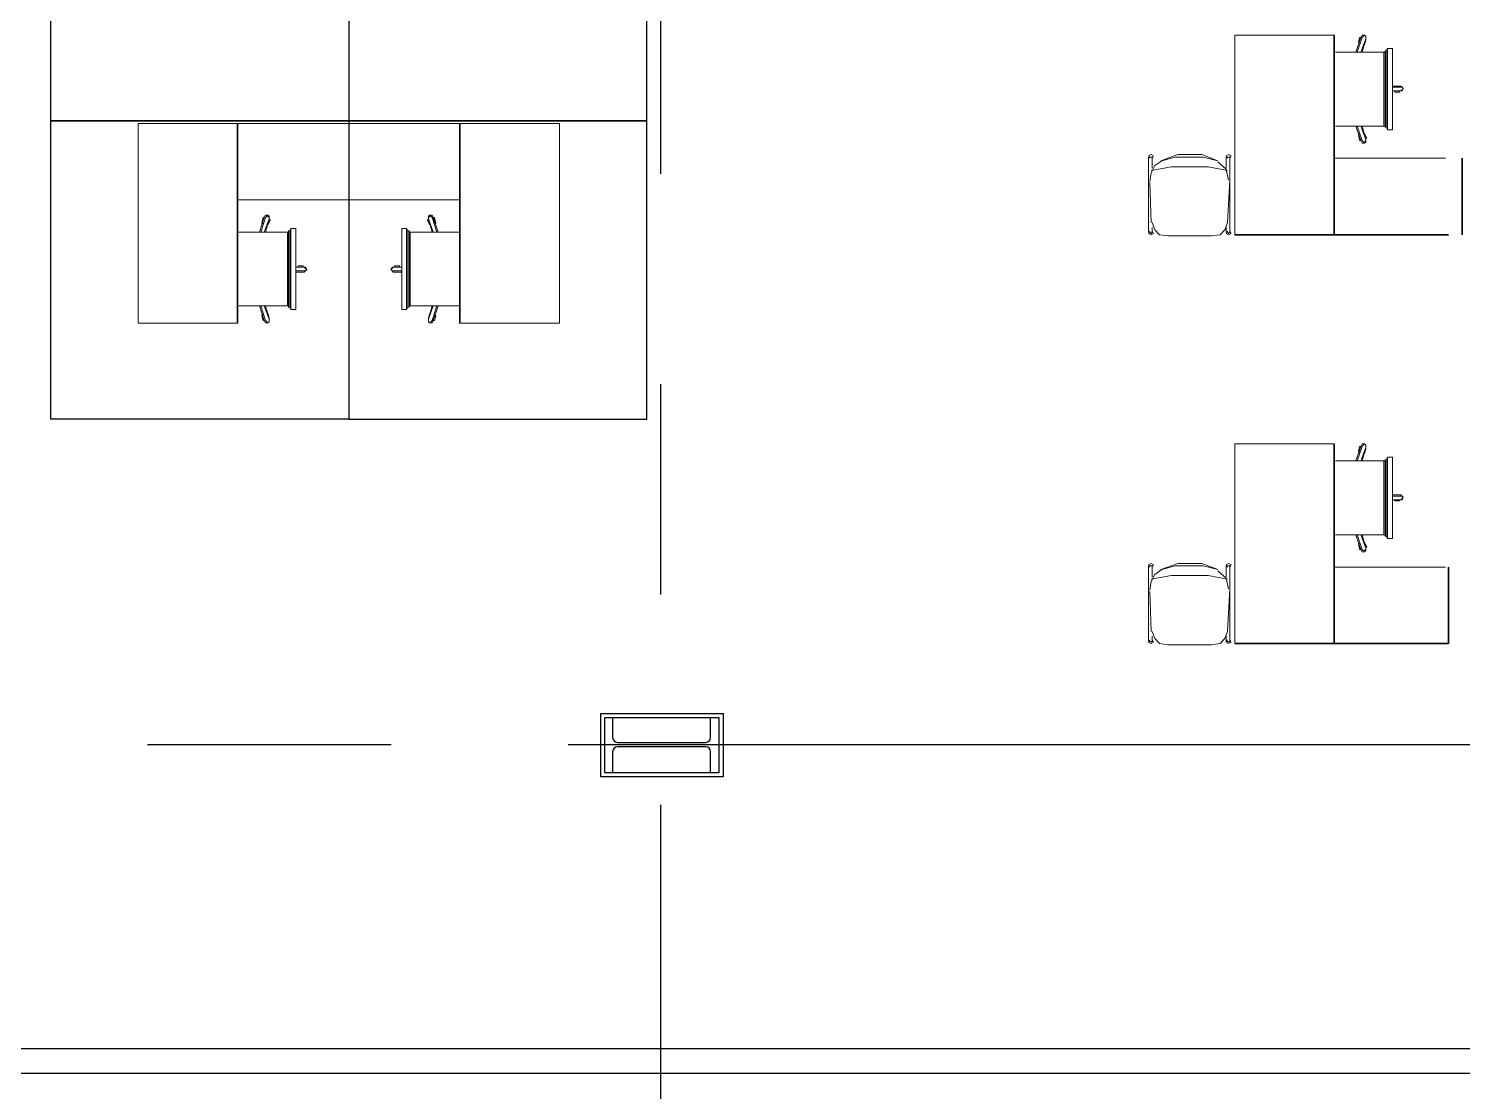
# Model space of a CAD drawing. Header units: millimetres. Extents: x 2148 to 2681, y 758 to 986.
# Drawn here: x 2606.09 to 2610.419, y 925.923 to 929.131 of the extents above; entities that cross this region are included whole.
import ezdxf

# ---------------------------------------------------------------- set-up
doc = ezdxf.new("R2010")
doc.units = ezdxf.units.MM
doc.linetypes.add('CENTER2', pattern=[28.575, 19.05, -3.175, 3.175, -3.175])
for name, color, linetype in [('at_Entity', 7, 'Continuous'), ('COLUMN', 7, 'Continuous'), ('D', 1, 'Continuous'), ('DR', 7, 'Continuous'), ('S-COLS', 6, 'Continuous'), ('S_GRID LINES', 252, 'Continuous')]:
    doc.layers.add(name, color=color, linetype=linetype)

msp = doc.modelspace()

# ---------------------------------------------------------------- linework, layer by layer
at = {"layer": 'at_Entity', "color": 0, "lineweight": 15}
for p, q in [((2609.7315107, 929.1114867, 0), (2610.0316298, 929.1114867, 0)), ((2609.7315107, 929.1114867, 0), (2609.7315107, 928.5087681, 0)), ((2610.1121501, 929.1037372, 0), (2610.0975101, 929.0598172, 0)), ((2610.1158099, 929.1037372, 0), (2610.1011699, 929.0598172, 0)), ((2610.1084896, 929.1037372, 0), (2610.1048297, 929.0890972, 0)), ((2610.1121501, 929.1037372, 0), (2610.1084896, 929.1037372, 0)), ((2610.1158099, 929.1110569, 0), (2610.1121501, 929.1037372, 0)), ((2610.1121501, 929.0598172, 0), (2610.1267901, 929.1000774, 0)), ((2610.1231296, 929.1110569, 0), (2610.1158099, 929.1110569, 0)), ((2610.1194697, 929.1073971, 0), (2610.1158099, 929.1037372, 0)), ((2610.1267901, 929.1000774, 0), (2610.1158099, 929.0598172, 0)), ((2610.1231296, 929.1110569, 0), (2610.1194697, 929.1073971, 0)), ((2610.1267901, 929.1073971, 0), (2610.1231296, 929.1110569, 0)), ((2610.1267901, 929.1073971, 0), (2610.1231296, 929.1110569, 0)), ((2610.1231296, 929.0817775, 0), (2610.1267901, 929.0964175, 0)), ((2610.1267901, 929.1000774, 0), (2610.1267901, 929.1073971, 0)), ((2610.1267901, 929.1037372, 0), (2610.1267901, 929.1073971, 0)), ((2610.1267901, 929.0964175, 0), (2610.1267901, 929.1000774, 0)), ((2610.1816896, 929.0598172, 0), (2610.0352902, 929.0598172, 0)), ((2610.1048297, 929.0890972, 0), (2610.1084896, 929.0854374, 0)), ((2610.1194697, 929.0817775, 0), (2610.1231296, 929.0817775, 0)), ((2610.18535, 929.0598172, 0), (2610.1816896, 929.0598172, 0)), ((2610.1816896, 929.0598172, 0), (2610.1816896, 928.8365574, 0)), ((2610.1890099, 929.0634771, 0), (2610.18535, 929.0634771, 0)), ((2610.18535, 929.0634771, 0), (2610.18535, 928.8328976, 0)), ((2610.18535, 929.0561574, 0), (2610.18535, 929.0598172, 0)), ((2610.1926697, 929.0707974, 0), (2610.1890099, 929.0634771, 0)), ((2610.1890099, 929.0634771, 0), (2610.1890099, 928.8328976, 0)), ((2610.1963296, 929.0707974, 0), (2610.1926697, 929.0707974, 0)), ((2610.1926697, 929.0707974, 0), (2610.1926697, 928.8255779, 0)), ((2610.1963296, 929.0707974, 0), (2610.1999894, 929.0707974, 0)), ((2610.2073097, 929.0707974, 0), (2610.1999894, 929.0707974, 0)), ((2610.2073097, 929.0634771, 0), (2610.2073097, 929.0707974, 0)), ((2610.2073097, 928.8328976, 0), (2610.2073097, 929.0634771, 0)), ((2610.2329299, 928.9573373, 0), (2610.2073097, 928.9573373, 0)), ((2610.2329299, 928.9536774, 0), (2610.2073097, 928.9536774, 0)), ((2610.2073097, 928.9426973, 0), (2610.2329299, 928.9426973, 0)), ((2610.2329299, 928.9426973, 0), (2610.2073097, 928.9426973, 0)), ((2610.2292694, 928.9573373, 0), (2610.2146294, 928.9573373, 0)), ((2610.2146294, 928.9426973, 0), (2610.2146294, 928.9390374, 0)), ((2610.2146294, 928.9390374, 0), (2610.2292694, 928.9390374, 0)), ((2610.2292694, 928.9390374, 0), (2610.2292694, 928.9426973, 0)), ((2610.2365897, 928.9536774, 0), (2610.2329299, 928.9573373, 0)), ((2610.2329299, 928.9536774, 0), (2610.2365897, 928.9536774, 0)), ((2610.2365897, 928.9463577, 0), (2610.2329299, 928.9426973, 0)), ((2610.2329299, 928.9426973, 0), (2610.2365897, 928.9426973, 0)), ((2610.2365897, 928.9536774, 0), (2610.2402496, 928.9500176, 0)), ((2610.2402496, 928.9500176, 0), (2610.2365897, 928.9536774, 0)), ((2610.2402496, 928.9500176, 0), (2610.2365897, 928.9463577, 0)), ((2610.2365897, 928.9426973, 0), (2610.2402496, 928.9500176, 0)), ((2606.4207811, 928.8446654, 0), (2607.0565577, 928.8446654, 0)), ((2606.4207811, 928.2419467, 0), (2606.4207811, 928.8446654, 0)), ((2606.4207811, 928.8446654, 0), (2607.0565577, 928.8446654, 0)), ((2606.4207811, 928.2419467, 0), (2606.4207811, 928.8446654, 0)), ((2607.0565577, 928.6140859, 0), (2607.0565577, 928.8446654, 0)), ((2607.6923344, 928.8446654, 0), (2607.0565577, 928.8446654, 0)), ((2607.0565577, 928.6140859, 0), (2607.0565577, 928.8446654, 0)), ((2607.0565577, 928.6140859, 0), (2607.0565577, 928.8446654, 0)), ((2607.6923344, 928.8446654, 0), (2607.0565577, 928.8446654, 0)), ((2607.0565577, 928.6140859, 0), (2607.0565577, 928.8446654, 0)), ((2607.6923344, 928.2419467, 0), (2607.6923344, 928.8446654, 0)), ((2607.6923344, 928.2419467, 0), (2607.6923344, 928.8446654, 0)), ((2610.0352902, 928.8365574, 0), (2610.1816896, 928.8365574, 0)), ((2610.0975101, 928.8365574, 0), (2610.1121501, 928.7926381, 0)), ((2610.1158099, 928.7926381, 0), (2610.1011699, 928.8365574, 0)), ((2610.1121501, 928.8365574, 0), (2610.1267901, 928.7962979, 0)), ((2610.1267901, 928.7962979, 0), (2610.1158099, 928.8365574, 0)), ((2610.1816896, 928.8365574, 0), (2610.18535, 928.8365574, 0)), ((2610.18535, 928.8365574, 0), (2610.18535, 928.8402179, 0)), ((2610.18535, 928.8328976, 0), (2610.1890099, 928.8328976, 0)), ((2610.1890099, 928.8328976, 0), (2610.1926697, 928.8255779, 0)), ((2610.2073097, 928.8255779, 0), (2610.2073097, 928.8328976, 0)), ((2610.1084896, 928.8109379, 0), (2610.1048297, 928.8109379, 0)), ((2610.1048297, 928.8109379, 0), (2610.1084896, 928.7926381, 0)), ((2610.1084896, 928.7926381, 0), (2610.1121501, 928.7926381, 0)), ((2610.1121501, 928.7926381, 0), (2610.1158099, 928.7853177, 0)), ((2610.1194697, 928.7889776, 0), (2610.1158099, 928.7926381, 0)), ((2610.1231296, 928.8145977, 0), (2610.1194697, 928.8145977, 0)), ((2610.1231296, 928.7889776, 0), (2610.1194697, 928.7889776, 0)), ((2610.1304499, 928.7999577, 0), (2610.1231296, 928.8145977, 0)), ((2610.1267901, 928.7926381, 0), (2610.1231296, 928.7889776, 0)), ((2610.1231296, 928.7853177, 0), (2610.1267901, 928.7889776, 0)), ((2610.1267901, 928.7999577, 0), (2610.1304499, 928.7999577, 0)), ((2610.1267901, 928.7889776, 0), (2610.1267901, 928.7962979, 0)), ((2610.1267901, 928.7962979, 0), (2610.1267901, 928.7926381, 0)), ((2610.1926697, 928.8255779, 0), (2610.1963296, 928.8255779, 0)), ((2610.1963296, 928.8255779, 0), (2610.1999894, 928.8255779, 0)), ((2610.1999894, 928.8255779, 0), (2610.2073097, 928.8255779, 0)), ((2609.4713949, 928.7466679, 0), (2609.4787152, 928.7503277, 0)), ((2609.4750554, 928.7393482, 0), (2609.4713949, 928.7466679, 0)), ((2609.4787152, 928.7503277, 0), (2609.4860349, 928.7466679, 0)), ((2609.4860349, 928.7466679, 0), (2609.4823751, 928.7393482, 0)), ((2609.5592349, 928.7503277, 0), (2609.5079952, 928.7320279, 0)), ((2609.6324349, 928.7503277, 0), (2609.5592349, 928.7503277, 0)), ((2609.6324349, 928.7503277, 0), (2609.6800147, 928.7320279, 0)), ((2609.7056349, 928.7466679, 0), (2609.7129545, 928.7503277, 0)), ((2609.7092947, 928.7393482, 0), (2609.7056349, 928.7466679, 0)), ((2609.7129545, 928.7503277, 0), (2609.7202749, 928.7466679, 0)), ((2609.7202749, 928.7466679, 0), (2609.7166144, 928.7393482, 0)), ((2610.1158099, 928.7853177, 0), (2610.1231296, 928.7853177, 0)), ((2609.4713949, 928.7430081, 0), (2609.4713949, 928.5160884, 0)), ((2609.4750554, 928.7430081, 0), (2609.4823751, 928.7430081, 0)), ((2609.4787152, 928.6954282, 0), (2609.4896954, 928.7173879, 0)), ((2609.4787152, 928.7027479, 0), (2609.540935, 928.7137281, 0)), ((2609.4823751, 928.7100682, 0), (2609.4823751, 928.7430081, 0)), ((2609.4896954, 928.7173879, 0), (2609.511655, 928.7320279, 0)), ((2609.5519152, 928.7430081, 0), (2609.511655, 928.7320279, 0)), ((2609.540935, 928.7137281, 0), (2609.6507347, 928.7137281, 0)), ((2609.6360947, 928.7430081, 0), (2609.5519152, 928.7430081, 0)), ((2609.6800147, 928.7320279, 0), (2609.6360947, 928.7430081, 0)), ((2609.6507347, 928.7137281, 0), (2609.7092947, 928.7027479, 0)), ((2609.6800147, 928.7283681, 0), (2609.7056349, 928.7064078, 0)), ((2609.7056349, 928.7100682, 0), (2609.7056349, 928.7430081, 0)), ((2609.7056349, 928.7064078, 0), (2609.7129545, 928.6734679, 0)), ((2609.7092947, 928.7430081, 0), (2609.7166144, 928.7430081, 0)), ((2609.7166144, 928.7430081, 0), (2609.7166144, 928.5160884, 0)), ((2610.0316298, 928.7393476, 0), (2610.3672874, 928.7393476, 0)), ((2609.4750554, 928.6698081, 0), (2609.4787152, 928.6954282, 0)), ((2609.4787152, 928.5453684, 0), (2609.4750554, 928.6661482, 0)), ((2609.7092947, 928.5453684, 0), (2609.7166144, 928.6734679, 0)), ((2606.7209001, 928.6140859, 0), (2607.0565577, 928.6140859, 0)), ((2606.7209001, 928.6140859, 0), (2607.0565577, 928.6140859, 0)), ((2607.3922153, 928.6140859, 0), (2607.0565577, 928.6140859, 0)), ((2607.3922153, 928.6140859, 0), (2607.0565577, 928.6140859, 0)), ((2606.7867804, 928.516876, 0), (2606.8014204, 928.5607954, 0)), ((2606.7867804, 928.516876, 0), (2606.8014204, 928.5607954, 0)), ((2606.8050803, 928.5607954, 0), (2606.7904403, 928.516876, 0)), ((2606.8050803, 928.5607954, 0), (2606.7904403, 928.516876, 0)), ((2606.7941001, 928.5424956, 0), (2606.79776, 928.5607954, 0)), ((2606.7941001, 928.5424956, 0), (2606.79776, 928.5607954, 0)), ((2606.79776, 928.5424956, 0), (2606.7941001, 928.5424956, 0)), ((2606.79776, 928.5424956, 0), (2606.7941001, 928.5424956, 0)), ((2606.79776, 928.5607954, 0), (2606.8014204, 928.5607954, 0)), ((2606.79776, 928.5607954, 0), (2606.8014204, 928.5607954, 0)), ((2606.8014204, 928.5607954, 0), (2606.8050803, 928.5681157, 0)), ((2606.8014204, 928.5607954, 0), (2606.8050803, 928.5681157, 0)), ((2606.8014204, 928.516876, 0), (2606.8160604, 928.5571356, 0)), ((2606.8014204, 928.516876, 0), (2606.8160604, 928.5571356, 0)), ((2606.8050803, 928.5681157, 0), (2606.8124, 928.5681157, 0)), ((2606.8050803, 928.5681157, 0), (2606.8124, 928.5681157, 0)), ((2606.8087401, 928.5644559, 0), (2606.8050803, 928.5607954, 0)), ((2606.8087401, 928.5644559, 0), (2606.8050803, 928.5607954, 0)), ((2606.8160604, 928.5571356, 0), (2606.8050803, 928.516876, 0)), ((2606.8160604, 928.5571356, 0), (2606.8050803, 928.516876, 0)), ((2606.8124, 928.5644559, 0), (2606.8087401, 928.5644559, 0)), ((2606.8124, 928.5644559, 0), (2606.8087401, 928.5644559, 0)), ((2606.8124, 928.5388357, 0), (2606.8087401, 928.5388357, 0)), ((2606.8124, 928.5388357, 0), (2606.8087401, 928.5388357, 0)), ((2606.8124, 928.5681157, 0), (2606.8160604, 928.5644559, 0)), ((2606.8124, 928.5681157, 0), (2606.8160604, 928.5644559, 0)), ((2606.8160604, 928.5607954, 0), (2606.8124, 928.5644559, 0)), ((2606.8160604, 928.5607954, 0), (2606.8124, 928.5644559, 0)), ((2606.8197203, 928.5534757, 0), (2606.8124, 928.5388357, 0)), ((2606.8197203, 928.5534757, 0), (2606.8124, 928.5388357, 0)), ((2606.8160604, 928.5644559, 0), (2606.8160604, 928.5571356, 0)), ((2606.8160604, 928.5644559, 0), (2606.8160604, 928.5571356, 0)), ((2606.8160604, 928.5571356, 0), (2606.8160604, 928.5607954, 0)), ((2606.8160604, 928.5571356, 0), (2606.8160604, 928.5607954, 0)), ((2606.8160604, 928.5534757, 0), (2606.8197203, 928.5534757, 0)), ((2606.8160604, 928.5534757, 0), (2606.8197203, 928.5534757, 0)), ((2607.297055, 928.5534757, 0), (2607.2933952, 928.5534757, 0)), ((2607.2933952, 928.5534757, 0), (2607.3007155, 928.5388357, 0)), ((2607.297055, 928.5534757, 0), (2607.2933952, 928.5534757, 0)), ((2607.2933952, 928.5534757, 0), (2607.3007155, 928.5388357, 0)), ((2607.3007155, 928.5681157, 0), (2607.297055, 928.5644559, 0)), ((2607.3007155, 928.5681157, 0), (2607.297055, 928.5644559, 0)), ((2607.297055, 928.5644559, 0), (2607.297055, 928.5571356, 0)), ((2607.297055, 928.5607954, 0), (2607.3007155, 928.5644559, 0)), ((2607.297055, 928.5644559, 0), (2607.297055, 928.5571356, 0)), ((2607.297055, 928.5607954, 0), (2607.3007155, 928.5644559, 0)), ((2607.297055, 928.5571356, 0), (2607.297055, 928.5607954, 0)), ((2607.297055, 928.5571356, 0), (2607.297055, 928.5607954, 0)), ((2607.311695, 928.516876, 0), (2607.297055, 928.5571356, 0)), ((2607.297055, 928.5571356, 0), (2607.3080352, 928.516876, 0)), ((2607.311695, 928.516876, 0), (2607.297055, 928.5571356, 0)), ((2607.297055, 928.5571356, 0), (2607.3080352, 928.516876, 0)), ((2607.3080352, 928.5681157, 0), (2607.3007155, 928.5681157, 0)), ((2607.3080352, 928.5681157, 0), (2607.3007155, 928.5681157, 0)), ((2607.3007155, 928.5644559, 0), (2607.3043754, 928.5644559, 0)), ((2607.3007155, 928.5644559, 0), (2607.3043754, 928.5644559, 0)), ((2607.3007155, 928.5388357, 0), (2607.3043754, 928.5388357, 0)), ((2607.3007155, 928.5388357, 0), (2607.3043754, 928.5388357, 0)), ((2607.3043754, 928.5644559, 0), (2607.3080352, 928.5607954, 0)), ((2607.3043754, 928.5644559, 0), (2607.3080352, 928.5607954, 0)), ((2607.311695, 928.5607954, 0), (2607.3080352, 928.5681157, 0)), ((2607.311695, 928.5607954, 0), (2607.3080352, 928.5681157, 0)), ((2607.3080352, 928.5607954, 0), (2607.3226752, 928.516876, 0)), ((2607.3080352, 928.5607954, 0), (2607.3226752, 928.516876, 0)), ((2607.326335, 928.516876, 0), (2607.311695, 928.5607954, 0)), ((2607.3153555, 928.5607954, 0), (2607.311695, 928.5607954, 0)), ((2607.326335, 928.516876, 0), (2607.311695, 928.5607954, 0)), ((2607.3153555, 928.5607954, 0), (2607.311695, 928.5607954, 0)), ((2607.3190154, 928.5424956, 0), (2607.3153555, 928.5607954, 0)), ((2607.3190154, 928.5424956, 0), (2607.3153555, 928.5607954, 0)), ((2607.3153555, 928.5424956, 0), (2607.3190154, 928.5424956, 0)), ((2607.3153555, 928.5424956, 0), (2607.3190154, 928.5424956, 0)), ((2609.4896954, 928.5234081, 0), (2609.4823751, 928.5453684, 0)), ((2609.4823751, 928.5160884, 0), (2609.4823751, 928.5307284, 0)), ((2609.7092947, 928.5453684, 0), (2609.7019744, 928.5234081, 0)), ((2609.7056349, 928.5160884, 0), (2609.7056349, 928.5307284, 0)), ((2606.7245606, 928.516876, 0), (2606.87096, 928.516876, 0)), ((2606.7245606, 928.516876, 0), (2606.87096, 928.516876, 0)), ((2606.87096, 928.2936162, 0), (2606.87096, 928.516876, 0)), ((2606.87096, 928.516876, 0), (2606.8746204, 928.516876, 0)), ((2606.87096, 928.2936162, 0), (2606.87096, 928.516876, 0)), ((2606.87096, 928.516876, 0), (2606.8746204, 928.516876, 0)), ((2606.8746204, 928.2899564, 0), (2606.8746204, 928.5205359, 0)), ((2606.8746204, 928.5205359, 0), (2606.8782803, 928.5205359, 0)), ((2606.8746204, 928.2899564, 0), (2606.8746204, 928.5205359, 0)), ((2606.8746204, 928.5205359, 0), (2606.8782803, 928.5205359, 0)), ((2606.8746204, 928.516876, 0), (2606.8746204, 928.5132156, 0)), ((2606.8746204, 928.516876, 0), (2606.8746204, 928.5132156, 0)), ((2606.8782803, 928.5205359, 0), (2606.8819401, 928.5278556, 0)), ((2606.8782803, 928.5205359, 0), (2606.8819401, 928.5278556, 0)), ((2606.8782803, 928.2899564, 0), (2606.8782803, 928.5205359, 0)), ((2606.8782803, 928.2899564, 0), (2606.8782803, 928.5205359, 0)), ((2606.8819401, 928.5278556, 0), (2606.8856, 928.5278556, 0)), ((2606.8819401, 928.2826361, 0), (2606.8819401, 928.5278556, 0)), ((2606.8819401, 928.5278556, 0), (2606.8856, 928.5278556, 0)), ((2606.8819401, 928.2826361, 0), (2606.8819401, 928.5278556, 0)), ((2606.8856, 928.5278556, 0), (2606.8892598, 928.5278556, 0)), ((2606.8856, 928.5278556, 0), (2606.8892598, 928.5278556, 0)), ((2606.8892598, 928.5278556, 0), (2606.8965801, 928.5278556, 0)), ((2606.8892598, 928.5278556, 0), (2606.8965801, 928.5278556, 0)), ((2606.8965801, 928.5278556, 0), (2606.8965801, 928.5205359, 0)), ((2606.8965801, 928.5278556, 0), (2606.8965801, 928.5205359, 0)), ((2606.8965801, 928.5205359, 0), (2606.8965801, 928.2899564, 0)), ((2606.8965801, 928.5205359, 0), (2606.8965801, 928.2899564, 0)), ((2607.2238557, 928.5278556, 0), (2607.2165354, 928.5278556, 0)), ((2607.2165354, 928.5278556, 0), (2607.2165354, 928.5205359, 0)), ((2607.2238557, 928.5278556, 0), (2607.2165354, 928.5278556, 0)), ((2607.2165354, 928.5278556, 0), (2607.2165354, 928.5205359, 0)), ((2607.2165354, 928.5205359, 0), (2607.2165354, 928.2899564, 0)), ((2607.2165354, 928.5205359, 0), (2607.2165354, 928.2899564, 0)), ((2607.2275155, 928.5278556, 0), (2607.2238557, 928.5278556, 0)), ((2607.2275155, 928.5278556, 0), (2607.2238557, 928.5278556, 0)), ((2607.2311754, 928.5278556, 0), (2607.2275155, 928.5278556, 0)), ((2607.2311754, 928.5278556, 0), (2607.2275155, 928.5278556, 0)), ((2607.2348352, 928.5205359, 0), (2607.2311754, 928.5278556, 0)), ((2607.2311754, 928.2826361, 0), (2607.2311754, 928.5278556, 0)), ((2607.2348352, 928.5205359, 0), (2607.2311754, 928.5278556, 0)), ((2607.2311754, 928.2826361, 0), (2607.2311754, 928.5278556, 0)), ((2607.2348352, 928.2899564, 0), (2607.2348352, 928.5205359, 0)), ((2607.2384951, 928.5205359, 0), (2607.2348352, 928.5205359, 0)), ((2607.2348352, 928.2899564, 0), (2607.2348352, 928.5205359, 0)), ((2607.2384951, 928.5205359, 0), (2607.2348352, 928.5205359, 0)), ((2607.2384951, 928.2899564, 0), (2607.2384951, 928.5205359, 0)), ((2607.2384951, 928.2899564, 0), (2607.2384951, 928.5205359, 0)), ((2607.2421555, 928.516876, 0), (2607.2384951, 928.516876, 0)), ((2607.2384951, 928.516876, 0), (2607.2384951, 928.5132156, 0)), ((2607.2421555, 928.516876, 0), (2607.2384951, 928.516876, 0)), ((2607.2384951, 928.516876, 0), (2607.2384951, 928.5132156, 0)), ((2607.2421555, 928.2936162, 0), (2607.2421555, 928.516876, 0)), ((2607.3885549, 928.516876, 0), (2607.2421555, 928.516876, 0)), ((2607.2421555, 928.2936162, 0), (2607.2421555, 928.516876, 0)), ((2607.3885549, 928.516876, 0), (2607.2421555, 928.516876, 0)), ((2609.4713949, 928.5124286, 0), (2609.4750554, 928.5197483, 0)), ((2609.4787152, 928.5087681, 0), (2609.4713949, 928.5124286, 0)), ((2609.4787152, 928.5124286, 0), (2609.4750554, 928.5160884, 0)), ((2609.4823751, 928.5160884, 0), (2609.4787152, 928.5124286, 0)), ((2609.4860349, 928.5124286, 0), (2609.4787152, 928.5087681, 0)), ((2609.4823751, 928.5197483, 0), (2609.4860349, 928.5124286, 0)), ((2609.5043354, 928.5087681, 0), (2609.4896954, 928.5234081, 0)), ((2609.5299549, 928.5051083, 0), (2609.5043354, 928.5087681, 0)), ((2609.5299549, 928.5051083, 0), (2609.6617149, 928.5051083, 0)), ((2609.687335, 928.5087681, 0), (2609.6617149, 928.5051083, 0)), ((2609.7019744, 928.5234081, 0), (2609.687335, 928.5087681, 0)), ((2609.7056349, 928.5124286, 0), (2609.7092947, 928.5197483, 0)), ((2609.7129545, 928.5087681, 0), (2609.7056349, 928.5124286, 0)), ((2609.7129545, 928.5124286, 0), (2609.7092947, 928.5160884, 0)), ((2609.7166144, 928.5160884, 0), (2609.7129545, 928.5124286, 0)), ((2609.7202749, 928.5124286, 0), (2609.7129545, 928.5087681, 0)), ((2609.7166144, 928.5197483, 0), (2609.7202749, 928.5124286, 0)), ((2606.8965801, 928.4107362, 0), (2606.9222003, 928.4107362, 0)), ((2606.9222003, 928.4107362, 0), (2606.8965801, 928.4107362, 0)), ((2606.8965801, 928.4107362, 0), (2606.9222003, 928.4107362, 0)), ((2606.9222003, 928.4107362, 0), (2606.8965801, 928.4107362, 0)), ((2606.9222003, 928.3997561, 0), (2606.8965801, 928.3997561, 0)), ((2606.9222003, 928.3997561, 0), (2606.8965801, 928.3997561, 0)), ((2606.9038998, 928.4107362, 0), (2606.9038998, 928.4143961, 0)), ((2606.9038998, 928.4143961, 0), (2606.9185398, 928.4143961, 0)), ((2606.9038998, 928.4107362, 0), (2606.9038998, 928.4143961, 0)), ((2606.9038998, 928.4143961, 0), (2606.9185398, 928.4143961, 0)), ((2606.9185398, 928.4143961, 0), (2606.9185398, 928.4107362, 0)), ((2606.9185398, 928.4143961, 0), (2606.9185398, 928.4107362, 0)), ((2606.9258601, 928.4070758, 0), (2606.9222003, 928.4107362, 0)), ((2606.9222003, 928.4107362, 0), (2606.9258601, 928.4107362, 0)), ((2606.9258601, 928.4070758, 0), (2606.9222003, 928.4107362, 0)), ((2606.9222003, 928.4107362, 0), (2606.9258601, 928.4107362, 0)), ((2606.9222003, 928.3997561, 0), (2606.9258601, 928.3997561, 0)), ((2606.9258601, 928.3997561, 0), (2606.9222003, 928.3960962, 0)), ((2606.9222003, 928.3997561, 0), (2606.9258601, 928.3997561, 0)), ((2606.9258601, 928.3997561, 0), (2606.9222003, 928.3960962, 0)), ((2606.9258601, 928.4107362, 0), (2606.92952, 928.4034159, 0)), ((2606.9258601, 928.4107362, 0), (2606.92952, 928.4034159, 0)), ((2606.92952, 928.4034159, 0), (2606.9258601, 928.4070758, 0)), ((2606.92952, 928.4034159, 0), (2606.9258601, 928.4070758, 0)), ((2606.9258601, 928.3997561, 0), (2606.92952, 928.4034159, 0)), ((2606.92952, 928.4034159, 0), (2606.9258601, 928.3997561, 0)), ((2606.9258601, 928.3997561, 0), (2606.92952, 928.4034159, 0)), ((2606.92952, 928.4034159, 0), (2606.9258601, 928.3997561, 0)), ((2607.1872554, 928.4107362, 0), (2607.1835955, 928.4034159, 0)), ((2607.1872554, 928.4107362, 0), (2607.1835955, 928.4034159, 0)), ((2607.1835955, 928.4034159, 0), (2607.1872554, 928.4070758, 0)), ((2607.1835955, 928.4034159, 0), (2607.1872554, 928.4070758, 0)), ((2607.1872554, 928.3997561, 0), (2607.1835955, 928.4034159, 0)), ((2607.1835955, 928.4034159, 0), (2607.1872554, 928.3997561, 0)), ((2607.1872554, 928.3997561, 0), (2607.1835955, 928.4034159, 0)), ((2607.1835955, 928.4034159, 0), (2607.1872554, 928.3997561, 0)), ((2607.1872554, 928.4070758, 0), (2607.1909152, 928.4107362, 0)), ((2607.1909152, 928.4107362, 0), (2607.1872554, 928.4107362, 0)), ((2607.1872554, 928.4070758, 0), (2607.1909152, 928.4107362, 0)), ((2607.1909152, 928.4107362, 0), (2607.1872554, 928.4107362, 0)), ((2607.1909152, 928.3997561, 0), (2607.1872554, 928.3997561, 0)), ((2607.1872554, 928.3997561, 0), (2607.1909152, 928.3960962, 0)), ((2607.1909152, 928.3997561, 0), (2607.1872554, 928.3997561, 0)), ((2607.1872554, 928.3997561, 0), (2607.1909152, 928.3960962, 0)), ((2607.2165354, 928.4107362, 0), (2607.1909152, 928.4107362, 0)), ((2607.1909152, 928.4107362, 0), (2607.2165354, 928.4107362, 0)), ((2607.2165354, 928.4107362, 0), (2607.1909152, 928.4107362, 0)), ((2607.1909152, 928.4107362, 0), (2607.2165354, 928.4107362, 0)), ((2607.1909152, 928.3997561, 0), (2607.2165354, 928.3997561, 0)), ((2607.1909152, 928.3997561, 0), (2607.2165354, 928.3997561, 0)), ((2607.2092157, 928.4143961, 0), (2607.1945757, 928.4143961, 0)), ((2607.1945757, 928.4143961, 0), (2607.1945757, 928.4107362, 0)), ((2607.2092157, 928.4143961, 0), (2607.1945757, 928.4143961, 0)), ((2607.1945757, 928.4143961, 0), (2607.1945757, 928.4107362, 0)), ((2607.2092157, 928.4107362, 0), (2607.2092157, 928.4143961, 0)), ((2607.2092157, 928.4107362, 0), (2607.2092157, 928.4143961, 0)), ((2606.9222003, 928.3960962, 0), (2606.8965801, 928.3960962, 0)), ((2606.9222003, 928.3960962, 0), (2606.8965801, 928.3960962, 0)), ((2606.9185398, 928.3960962, 0), (2606.9038998, 928.3960962, 0)), ((2606.9185398, 928.3960962, 0), (2606.9038998, 928.3960962, 0)), ((2607.1909152, 928.3960962, 0), (2607.2165354, 928.3960962, 0)), ((2607.1909152, 928.3960962, 0), (2607.2165354, 928.3960962, 0)), ((2607.1945757, 928.3960962, 0), (2607.2092157, 928.3960962, 0)), ((2607.1945757, 928.3960962, 0), (2607.2092157, 928.3960962, 0)), ((2606.87096, 928.2936162, 0), (2606.7245606, 928.2936162, 0)), ((2606.87096, 928.2936162, 0), (2606.7245606, 928.2936162, 0)), ((2606.8014204, 928.2496962, 0), (2606.7867804, 928.2936162, 0)), ((2606.8014204, 928.2496962, 0), (2606.7867804, 928.2936162, 0)), ((2606.8050803, 928.2496962, 0), (2606.7904403, 928.2936162, 0)), ((2606.8050803, 928.2496962, 0), (2606.7904403, 928.2936162, 0)), ((2606.8014204, 928.2936162, 0), (2606.8160604, 928.2533561, 0)), ((2606.8014204, 928.2936162, 0), (2606.8160604, 928.2533561, 0)), ((2606.8160604, 928.2533561, 0), (2606.8050803, 928.2936162, 0)), ((2606.8160604, 928.2533561, 0), (2606.8050803, 928.2936162, 0)), ((2606.8087401, 928.2716559, 0), (2606.8124, 928.2716559, 0)), ((2606.8087401, 928.2716559, 0), (2606.8124, 928.2716559, 0)), ((2606.8124, 928.2716559, 0), (2606.8160604, 928.2570159, 0)), ((2606.8124, 928.2716559, 0), (2606.8160604, 928.2570159, 0)), ((2606.8746204, 928.2936162, 0), (2606.87096, 928.2936162, 0)), ((2606.8746204, 928.2936162, 0), (2606.87096, 928.2936162, 0)), ((2606.8746204, 928.2972761, 0), (2606.8746204, 928.2936162, 0)), ((2606.8746204, 928.2972761, 0), (2606.8746204, 928.2936162, 0)), ((2606.8782803, 928.2899564, 0), (2606.8746204, 928.2899564, 0)), ((2606.8782803, 928.2899564, 0), (2606.8746204, 928.2899564, 0)), ((2606.8819401, 928.2826361, 0), (2606.8782803, 928.2899564, 0)), ((2606.8819401, 928.2826361, 0), (2606.8782803, 928.2899564, 0)), ((2606.8856, 928.2826361, 0), (2606.8819401, 928.2826361, 0)), ((2606.8856, 928.2826361, 0), (2606.8819401, 928.2826361, 0)), ((2606.8856, 928.2826361, 0), (2606.8892598, 928.2826361, 0)), ((2606.8856, 928.2826361, 0), (2606.8892598, 928.2826361, 0)), ((2606.8965801, 928.2826361, 0), (2606.8892598, 928.2826361, 0)), ((2606.8965801, 928.2826361, 0), (2606.8892598, 928.2826361, 0)), ((2606.8965801, 928.2899564, 0), (2606.8965801, 928.2826361, 0)), ((2606.8965801, 928.2899564, 0), (2606.8965801, 928.2826361, 0)), ((2607.2165354, 928.2899564, 0), (2607.2165354, 928.2826361, 0)), ((2607.2165354, 928.2899564, 0), (2607.2165354, 928.2826361, 0)), ((2607.2165354, 928.2826361, 0), (2607.2238557, 928.2826361, 0)), ((2607.2165354, 928.2826361, 0), (2607.2238557, 928.2826361, 0)), ((2607.2275155, 928.2826361, 0), (2607.2238557, 928.2826361, 0)), ((2607.2275155, 928.2826361, 0), (2607.2238557, 928.2826361, 0)), ((2607.2275155, 928.2826361, 0), (2607.2311754, 928.2826361, 0)), ((2607.2275155, 928.2826361, 0), (2607.2311754, 928.2826361, 0)), ((2607.2311754, 928.2826361, 0), (2607.2348352, 928.2899564, 0)), ((2607.2311754, 928.2826361, 0), (2607.2348352, 928.2899564, 0)), ((2607.2348352, 928.2899564, 0), (2607.2384951, 928.2899564, 0)), ((2607.2348352, 928.2899564, 0), (2607.2384951, 928.2899564, 0)), ((2607.2384951, 928.2972761, 0), (2607.2384951, 928.2936162, 0)), ((2607.2384951, 928.2972761, 0), (2607.2384951, 928.2936162, 0)), ((2607.2384951, 928.2936162, 0), (2607.2421555, 928.2936162, 0)), ((2607.2384951, 928.2936162, 0), (2607.2421555, 928.2936162, 0)), ((2607.2421555, 928.2936162, 0), (2607.3885549, 928.2936162, 0)), ((2607.2421555, 928.2936162, 0), (2607.3885549, 928.2936162, 0)), ((2607.311695, 928.2936162, 0), (2607.297055, 928.2533561, 0)), ((2607.297055, 928.2533561, 0), (2607.3080352, 928.2936162, 0)), ((2607.311695, 928.2936162, 0), (2607.297055, 928.2533561, 0)), ((2607.297055, 928.2533561, 0), (2607.3080352, 928.2936162, 0)), ((2607.3007155, 928.2716559, 0), (2607.297055, 928.2570159, 0)), ((2607.3007155, 928.2716559, 0), (2607.297055, 928.2570159, 0)), ((2607.3043754, 928.2716559, 0), (2607.3007155, 928.2716559, 0)), ((2607.3043754, 928.2716559, 0), (2607.3007155, 928.2716559, 0)), ((2607.3080352, 928.2496962, 0), (2607.3226752, 928.2936162, 0)), ((2607.3080352, 928.2496962, 0), (2607.3226752, 928.2936162, 0)), ((2607.311695, 928.2496962, 0), (2607.326335, 928.2936162, 0)), ((2607.311695, 928.2496962, 0), (2607.326335, 928.2936162, 0)), ((2606.4207811, 928.2419467, 0), (2606.7209001, 928.2419467, 0)), ((2606.4207811, 928.2419467, 0), (2606.7209001, 928.2419467, 0)), ((2606.7941001, 928.2643362, 0), (2606.79776, 928.2679961, 0)), ((2606.7941001, 928.2643362, 0), (2606.79776, 928.2679961, 0)), ((2606.79776, 928.2496962, 0), (2606.7941001, 928.2643362, 0)), ((2606.79776, 928.2496962, 0), (2606.7941001, 928.2643362, 0)), ((2606.8014204, 928.2496962, 0), (2606.79776, 928.2496962, 0)), ((2606.8014204, 928.2496962, 0), (2606.79776, 928.2496962, 0)), ((2606.8050803, 928.2423766, 0), (2606.8014204, 928.2496962, 0)), ((2606.8050803, 928.2423766, 0), (2606.8014204, 928.2496962, 0)), ((2606.8087401, 928.2460364, 0), (2606.8050803, 928.2496962, 0)), ((2606.8087401, 928.2460364, 0), (2606.8050803, 928.2496962, 0)), ((2606.8124, 928.2423766, 0), (2606.8050803, 928.2423766, 0)), ((2606.8124, 928.2423766, 0), (2606.8050803, 928.2423766, 0)), ((2606.8124, 928.2423766, 0), (2606.8087401, 928.2460364, 0)), ((2606.8124, 928.2423766, 0), (2606.8087401, 928.2460364, 0)), ((2606.8160604, 928.2460364, 0), (2606.8124, 928.2423766, 0)), ((2606.8160604, 928.2460364, 0), (2606.8124, 928.2423766, 0)), ((2606.8160604, 928.2460364, 0), (2606.8124, 928.2423766, 0)), ((2606.8160604, 928.2460364, 0), (2606.8124, 928.2423766, 0)), ((2606.8160604, 928.2570159, 0), (2606.8160604, 928.2533561, 0)), ((2606.8160604, 928.2570159, 0), (2606.8160604, 928.2533561, 0)), ((2606.8160604, 928.2533561, 0), (2606.8160604, 928.2460364, 0)), ((2606.8160604, 928.2533561, 0), (2606.8160604, 928.2460364, 0)), ((2606.8160604, 928.2496962, 0), (2606.8160604, 928.2460364, 0)), ((2606.8160604, 928.2496962, 0), (2606.8160604, 928.2460364, 0)), ((2607.297055, 928.2570159, 0), (2607.297055, 928.2533561, 0)), ((2607.297055, 928.2570159, 0), (2607.297055, 928.2533561, 0)), ((2607.297055, 928.2533561, 0), (2607.297055, 928.2460364, 0)), ((2607.297055, 928.2533561, 0), (2607.297055, 928.2460364, 0)), ((2607.297055, 928.2496962, 0), (2607.297055, 928.2460364, 0)), ((2607.297055, 928.2496962, 0), (2607.297055, 928.2460364, 0)), ((2607.297055, 928.2460364, 0), (2607.3007155, 928.2423766, 0)), ((2607.297055, 928.2460364, 0), (2607.3007155, 928.2423766, 0)), ((2607.297055, 928.2460364, 0), (2607.3007155, 928.2423766, 0)), ((2607.297055, 928.2460364, 0), (2607.3007155, 928.2423766, 0)), ((2607.3007155, 928.2423766, 0), (2607.3043754, 928.2460364, 0)), ((2607.3007155, 928.2423766, 0), (2607.3043754, 928.2460364, 0)), ((2607.3007155, 928.2423766, 0), (2607.3080352, 928.2423766, 0)), ((2607.3007155, 928.2423766, 0), (2607.3080352, 928.2423766, 0)), ((2607.3043754, 928.2460364, 0), (2607.3080352, 928.2496962, 0)), ((2607.3043754, 928.2460364, 0), (2607.3080352, 928.2496962, 0)), ((2607.3080352, 928.2423766, 0), (2607.311695, 928.2496962, 0)), ((2607.3080352, 928.2423766, 0), (2607.311695, 928.2496962, 0)), ((2607.311695, 928.2496962, 0), (2607.3153555, 928.2496962, 0)), ((2607.311695, 928.2496962, 0), (2607.3153555, 928.2496962, 0)), ((2607.3190154, 928.2643362, 0), (2607.3153555, 928.2679961, 0)), ((2607.3190154, 928.2643362, 0), (2607.3153555, 928.2679961, 0)), ((2607.3153555, 928.2496962, 0), (2607.3190154, 928.2643362, 0)), ((2607.3153555, 928.2496962, 0), (2607.3190154, 928.2643362, 0)), ((2607.6923344, 928.2419467, 0), (2607.3922153, 928.2419467, 0)), ((2607.6923344, 928.2419467, 0), (2607.3922153, 928.2419467, 0)), ((2609.7315107, 927.8776414, 0), (2610.0316298, 927.8776414, 0)), ((2609.7315107, 927.8776414, 0), (2609.7315107, 927.2749227, 0)), ((2610.1121501, 927.8698919, 0), (2610.0975101, 927.8259719, 0)), ((2610.1158099, 927.8698919, 0), (2610.1011699, 927.8259719, 0)), ((2610.1084896, 927.8698919, 0), (2610.1048297, 927.8552519, 0)), ((2610.1048297, 927.8552519, 0), (2610.1084896, 927.851592, 0)), ((2610.1121501, 927.8698919, 0), (2610.1084896, 927.8698919, 0)), ((2610.1158099, 927.8772116, 0), (2610.1121501, 927.8698919, 0)), ((2610.1121501, 927.8259719, 0), (2610.1267901, 927.866232, 0)), ((2610.1231296, 927.8772116, 0), (2610.1158099, 927.8772116, 0)), ((2610.1194697, 927.8735517, 0), (2610.1158099, 927.8698919, 0)), ((2610.1267901, 927.866232, 0), (2610.1158099, 927.8259719, 0)), ((2610.1231296, 927.8772116, 0), (2610.1194697, 927.8735517, 0)), ((2610.1194697, 927.8479322, 0), (2610.1231296, 927.8479322, 0)), ((2610.1267901, 927.8735517, 0), (2610.1231296, 927.8772116, 0)), ((2610.1267901, 927.8735517, 0), (2610.1231296, 927.8772116, 0)), ((2610.1231296, 927.8479322, 0), (2610.1267901, 927.8625722, 0)), ((2610.1267901, 927.866232, 0), (2610.1267901, 927.8735517, 0)), ((2610.1267901, 927.8698919, 0), (2610.1267901, 927.8735517, 0)), ((2610.1267901, 927.8625722, 0), (2610.1267901, 927.866232, 0)), ((2610.1926697, 927.836952, 0), (2610.1890099, 927.8296317, 0)), ((2610.1963296, 927.836952, 0), (2610.1926697, 927.836952, 0)), ((2610.1926697, 927.836952, 0), (2610.1926697, 927.5917325, 0)), ((2610.1963296, 927.836952, 0), (2610.1999894, 927.836952, 0)), ((2610.2073097, 927.836952, 0), (2610.1999894, 927.836952, 0)), ((2610.2073097, 927.8296317, 0), (2610.2073097, 927.836952, 0)), ((2610.1816896, 927.8259719, 0), (2610.0352902, 927.8259719, 0)), ((2610.18535, 927.8259719, 0), (2610.1816896, 927.8259719, 0)), ((2610.1816896, 927.8259719, 0), (2610.1816896, 927.6027121, 0)), ((2610.1890099, 927.8296317, 0), (2610.18535, 927.8296317, 0)), ((2610.18535, 927.8296317, 0), (2610.18535, 927.5990522, 0)), ((2610.18535, 927.822312, 0), (2610.18535, 927.8259719, 0)), ((2610.1890099, 927.8296317, 0), (2610.1890099, 927.5990522, 0)), ((2610.2073097, 927.5990522, 0), (2610.2073097, 927.8296317, 0)), ((2610.2329299, 927.7234919, 0), (2610.2073097, 927.7234919, 0)), ((2610.2329299, 927.7198321, 0), (2610.2073097, 927.7198321, 0)), ((2610.2073097, 927.7088519, 0), (2610.2329299, 927.7088519, 0)), ((2610.2329299, 927.7088519, 0), (2610.2073097, 927.7088519, 0)), ((2610.2292694, 927.7234919, 0), (2610.2146294, 927.7234919, 0)), ((2610.2146294, 927.7088519, 0), (2610.2146294, 927.7051921, 0)), ((2610.2292694, 927.7051921, 0), (2610.2292694, 927.7088519, 0)), ((2610.2365897, 927.7198321, 0), (2610.2329299, 927.7234919, 0)), ((2610.2329299, 927.7198321, 0), (2610.2365897, 927.7198321, 0)), ((2610.2365897, 927.7125124, 0), (2610.2329299, 927.7088519, 0)), ((2610.2329299, 927.7088519, 0), (2610.2365897, 927.7088519, 0)), ((2610.2365897, 927.7198321, 0), (2610.2402496, 927.7161722, 0)), ((2610.2402496, 927.7161722, 0), (2610.2365897, 927.7198321, 0)), ((2610.2402496, 927.7161722, 0), (2610.2365897, 927.7125124, 0)), ((2610.2365897, 927.7088519, 0), (2610.2402496, 927.7161722, 0)), ((2610.2146294, 927.7051921, 0), (2610.2292694, 927.7051921, 0)), ((2610.0352902, 927.6027121, 0), (2610.1816896, 927.6027121, 0)), ((2610.0975101, 927.6027121, 0), (2610.1121501, 927.5587927, 0)), ((2610.1158099, 927.5587927, 0), (2610.1011699, 927.6027121, 0)), ((2610.1084896, 927.5770925, 0), (2610.1048297, 927.5770925, 0)), ((2610.1048297, 927.5770925, 0), (2610.1084896, 927.5587927, 0)), ((2610.1121501, 927.6027121, 0), (2610.1267901, 927.5624525, 0)), ((2610.1267901, 927.5624525, 0), (2610.1158099, 927.6027121, 0)), ((2610.1231296, 927.5807524, 0), (2610.1194697, 927.5807524, 0)), ((2610.1304499, 927.5661124, 0), (2610.1231296, 927.5807524, 0)), ((2610.1816896, 927.6027121, 0), (2610.18535, 927.6027121, 0)), ((2610.18535, 927.6027121, 0), (2610.18535, 927.6063725, 0)), ((2610.18535, 927.5990522, 0), (2610.1890099, 927.5990522, 0)), ((2610.1890099, 927.5990522, 0), (2610.1926697, 927.5917325, 0)), ((2610.1926697, 927.5917325, 0), (2610.1963296, 927.5917325, 0)), ((2610.1963296, 927.5917325, 0), (2610.1999894, 927.5917325, 0)), ((2610.1999894, 927.5917325, 0), (2610.2073097, 927.5917325, 0)), ((2610.2073097, 927.5917325, 0), (2610.2073097, 927.5990522, 0)), ((2610.1084896, 927.5587927, 0), (2610.1121501, 927.5587927, 0)), ((2610.1121501, 927.5587927, 0), (2610.1158099, 927.5514724, 0)), ((2610.1194697, 927.5551322, 0), (2610.1158099, 927.5587927, 0)), ((2610.1158099, 927.5514724, 0), (2610.1231296, 927.5514724, 0)), ((2610.1231296, 927.5551322, 0), (2610.1194697, 927.5551322, 0)), ((2610.1267901, 927.5587927, 0), (2610.1231296, 927.5551322, 0)), ((2610.1231296, 927.5514724, 0), (2610.1267901, 927.5551322, 0)), ((2610.1267901, 927.5661124, 0), (2610.1304499, 927.5661124, 0)), ((2610.1267901, 927.5551322, 0), (2610.1267901, 927.5624525, 0)), ((2610.1267901, 927.5624525, 0), (2610.1267901, 927.5587927, 0)), ((2609.4713949, 927.5128225, 0), (2609.4787152, 927.5164824, 0)), ((2609.4750554, 927.5055029, 0), (2609.4713949, 927.5128225, 0)), ((2609.4713949, 927.5091627, 0), (2609.4713949, 927.2822431, 0)), ((2609.4750554, 927.5091627, 0), (2609.4823751, 927.5091627, 0)), ((2609.4787152, 927.5164824, 0), (2609.4860349, 927.5128225, 0)), ((2609.4860349, 927.5128225, 0), (2609.4823751, 927.5055029, 0)), ((2609.4823751, 927.4762229, 0), (2609.4823751, 927.5091627, 0)), ((2609.4896954, 927.4835426, 0), (2609.511655, 927.4981826, 0)), ((2609.5592349, 927.5164824, 0), (2609.5079952, 927.4981826, 0)), ((2609.5519152, 927.5091627, 0), (2609.511655, 927.4981826, 0)), ((2609.6360947, 927.5091627, 0), (2609.5519152, 927.5091627, 0)), ((2609.6324349, 927.5164824, 0), (2609.5592349, 927.5164824, 0)), ((2609.6324349, 927.5164824, 0), (2609.6800147, 927.4981826, 0)), ((2609.6800147, 927.4981826, 0), (2609.6360947, 927.5091627, 0)), ((2609.6800147, 927.4945227, 0), (2609.7056349, 927.4725624, 0)), ((2609.7056349, 927.5128225, 0), (2609.7129545, 927.5164824, 0)), ((2609.7092947, 927.5055029, 0), (2609.7056349, 927.5128225, 0)), ((2609.7056349, 927.4762229, 0), (2609.7056349, 927.5091627, 0)), ((2609.7092947, 927.5091627, 0), (2609.7166144, 927.5091627, 0)), ((2609.7129545, 927.5164824, 0), (2609.7202749, 927.5128225, 0)), ((2609.7202749, 927.5128225, 0), (2609.7166144, 927.5055029, 0)), ((2609.7166144, 927.5091627, 0), (2609.7166144, 927.2822431, 0)), ((2610.0316298, 927.5055022, 0), (2610.3672874, 927.5055022, 0)), ((2609.4750554, 927.4359627, 0), (2609.4787152, 927.4615829, 0)), ((2609.4787152, 927.4615829, 0), (2609.4896954, 927.4835426, 0)), ((2609.4787152, 927.4689026, 0), (2609.540935, 927.4798827, 0)), ((2609.540935, 927.4798827, 0), (2609.6507347, 927.4798827, 0)), ((2609.6507347, 927.4798827, 0), (2609.7092947, 927.4689026, 0)), ((2609.7056349, 927.4725624, 0), (2609.7129545, 927.4396226, 0)), ((2609.4787152, 927.311523, 0), (2609.4750554, 927.4323029, 0)), ((2609.7092947, 927.311523, 0), (2609.7166144, 927.4396226, 0)), ((2609.4713949, 927.2785832, 0), (2609.4750554, 927.2859029, 0)), ((2609.4787152, 927.2749227, 0), (2609.4713949, 927.2785832, 0)), ((2609.4787152, 927.2785832, 0), (2609.4750554, 927.2822431, 0)), ((2609.4823751, 927.2822431, 0), (2609.4787152, 927.2785832, 0)), ((2609.4860349, 927.2785832, 0), (2609.4787152, 927.2749227, 0)), ((2609.4896954, 927.2895627, 0), (2609.4823751, 927.311523, 0)), ((2609.4823751, 927.2822431, 0), (2609.4823751, 927.2968831, 0)), ((2609.4823751, 927.2859029, 0), (2609.4860349, 927.2785832, 0)), ((2609.5043354, 927.2749227, 0), (2609.4896954, 927.2895627, 0)), ((2609.5299549, 927.2712629, 0), (2609.5043354, 927.2749227, 0)), ((2609.687335, 927.2749227, 0), (2609.6617149, 927.2712629, 0)), ((2609.7019744, 927.2895627, 0), (2609.687335, 927.2749227, 0)), ((2609.7092947, 927.311523, 0), (2609.7019744, 927.2895627, 0)), ((2609.7056349, 927.2822431, 0), (2609.7056349, 927.2968831, 0)), ((2609.7056349, 927.2785832, 0), (2609.7092947, 927.2859029, 0)), ((2609.7129545, 927.2749227, 0), (2609.7056349, 927.2785832, 0)), ((2609.7129545, 927.2785832, 0), (2609.7092947, 927.2822431, 0)), ((2609.7166144, 927.2822431, 0), (2609.7129545, 927.2785832, 0)), ((2609.7202749, 927.2785832, 0), (2609.7129545, 927.2749227, 0)), ((2609.7166144, 927.2859029, 0), (2609.7202749, 927.2785832, 0)), ((2609.5299549, 927.2712629, 0), (2609.6617149, 927.2712629, 0))]:
    msp.add_line(p, q, dxfattribs=at)
at = {"layer": 'at_Entity', "color": 0, "lineweight": 35}
for p, q in [((2610.0316298, 929.1114867, 0), (2610.0316298, 928.5087681, 0)), ((2606.7209001, 928.2419467, 0), (2606.7209001, 928.8446654, 0)), ((2606.7209001, 928.2419467, 0), (2606.7209001, 928.8446654, 0)), ((2607.3922153, 928.2419467, 0), (2607.3922153, 928.8446654, 0)), ((2607.3922153, 928.2419467, 0), (2607.3922153, 928.8446654, 0)), ((2610.4179533, 928.5087681, 0), (2610.4179533, 928.7393476, 0)), ((2609.7315107, 928.5087681, 0), (2610.3767267, 928.5087681, 0)), ((2610.0316298, 927.8776414, 0), (2610.0316298, 927.2749227, 0)), ((2610.3767267, 927.2749227, 0), (2610.3767267, 927.5055022, 0)), ((2609.7315107, 927.2749227, 0), (2610.3767267, 927.2749227, 0))]:
    msp.add_line(p, q, dxfattribs=at)
at = {"layer": 'COLUMN', "color": 4, "lineweight": -3, "ltscale": 0.05, "elevation": 0}
msp.add_lwpolyline([(2607.8170736, 927.0636471), (2608.1864787, 927.0636471), (2608.1864787, 926.8721671), (2607.8170736, 926.8721671)], close=True, dxfattribs=at)
at = {"layer": 'COLUMN', "color": 2, "lineweight": -3, "ltscale": 0.05, "elevation": 0}
msp.add_lwpolyline([(2607.8295736, 927.0511471), (2608.1739787, 927.0511471), (2608.1739787, 926.8846671), (2607.8295736, 926.8846671)], close=True, dxfattribs=at)
at = {"layer": 'D', "ltscale": 0.5, "elevation": 0}
for points in [[(2606.1565577, 928.8523971), (2606.1565577, 929.7523971), (2607.0565577, 929.7523971), (2607.0565577, 928.8523971)], [(2606.1565577, 928.8523971), (2606.1565577, 929.7523971), (2607.0565577, 929.7523971), (2607.0565577, 928.8523971)], [(2607.9565577, 928.8523971), (2607.9565577, 929.7523971), (2607.0565577, 929.7523971), (2607.0565577, 928.8523971)], [(2607.9565577, 928.8523971), (2607.9565577, 929.7523971), (2607.0565577, 929.7523971), (2607.0565577, 928.8523971)], [(2606.1565577, 927.9523971), (2606.1565577, 928.8523971), (2607.0565577, 928.8523971), (2607.0565577, 927.9523971)], [(2606.1565577, 927.9523971), (2606.1565577, 928.8523971), (2607.0565577, 928.8523971), (2607.0565577, 927.9523971)], [(2607.9565577, 927.9523971), (2607.9565577, 928.8523971), (2607.0565577, 928.8523971), (2607.0565577, 927.9523971)], [(2607.9565577, 927.9523971), (2607.9565577, 928.8523971), (2607.0565577, 928.8523971), (2607.0565577, 927.9523971)]]:
    msp.add_lwpolyline(points, close=True, dxfattribs=at)
at = {"layer": 'DR', "ltscale": 10}
for p, q in [((2603.264047, 926.0526861), (2611.5292695, 926.0526861)), ((2603.189047, 925.9776861), (2612.813657, 925.9776861))]:
    msp.add_line(p, q, dxfattribs=at)
at = {"layer": 'S-COLS', "ltscale": 0.5, "elevation": 0}
msp.add_lwpolyline([(2608.1739787, 926.9721571), (2608.1739787, 926.8846671), (2608.1489577, 926.8846671), (2608.1489577, 926.9482491, 0.414213562), (2608.1344162, 926.9627906), (2607.8676361, 926.9627906, 0.414213562), (2607.8530946, 926.9482491), (2607.8530946, 926.8846671), (2607.8295736, 926.8846671), (2607.8295736, 927.0511471), (2607.8530946, 927.0511471), (2607.8530946, 926.9910651, 0.414213562), (2607.8676361, 926.9765236), (2608.1344162, 926.9765236, 0.414213562), (2608.1489577, 926.9910651), (2608.1489577, 927.0511471), (2608.1739787, 927.0511471), (2608.1739787, 926.9721571)], format="xyb", dxfattribs=at)
at = {"layer": 'S_GRID LINES', "linetype": 'CENTER2', "ltscale": 0.2}
for p, q in [((2607.9989709, 922.9776771, 0), (2607.9989709, 979.8917928, 0)), ((2607.9989709, 922.9776771, 0), (2607.9989709, 960.9754912, 0)), ((2657.3496173, 926.969311), (2595.7786652, 926.969311)), ((2657.2489709, 926.969311), (2595.7786652, 926.969311))]:
    msp.add_line(p, q, dxfattribs=at)

doc.saveas('drawing.dxf')
